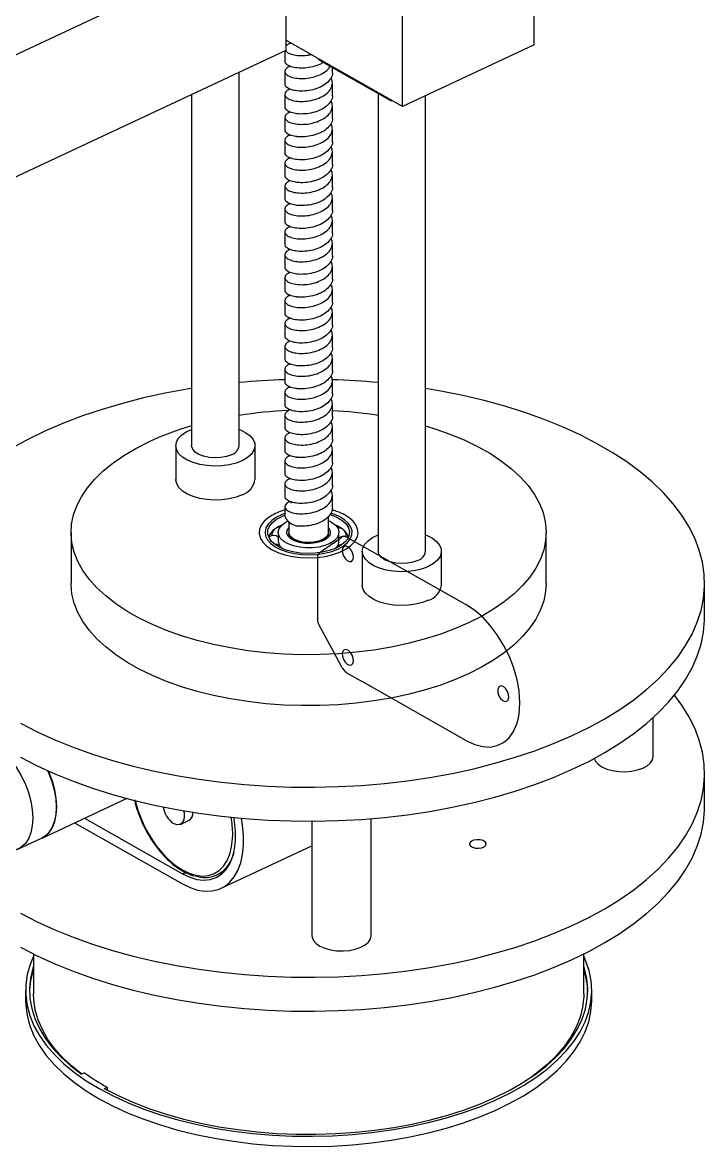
# Model space of a CAD drawing. Header units: millimetres. Extents: x 0 to 420, y 0 to 297.
# Drawn here: x 79.18 to 96.4, y 208.42 to 236.81 of the extents above; entities that cross this region are included whole.
import ezdxf

# ---------------------------------------------------------------- set-up
doc = ezdxf.new("R2010")
doc.units = ezdxf.units.MM

msp = doc.modelspace()

# ---------------------------------------------------------------- linework, layer by layer
at = {"color": 7, "linetype": 'Continuous', "lineweight": 25}
for p, q in [((85.825, 239.193), (74.727, 233.996)), ((85.825, 239.193), (85.825, 236.107)), ((92.104, 236.252), (92.104, 238.824)), ((88.775, 234.693), (88.775, 237.265)), ((88.775, 234.693), (85.825, 236.364)), ((92.104, 236.252), (88.775, 234.693)), ((85.825, 236.107), (74.727, 230.91)), ((85.803, 236.097), (85.803, 235.838)), ((86.659, 235.875), (86.658, 235.892)), ((86.659, 235.875), (86.659, 235.892)), ((86.659, 235.875), (88.489, 234.839)), ((87.003, 235.549), (87.003, 235.68)), ((84.649, 226.125), (84.649, 235.556)), ((85.803, 235.577), (85.803, 235.26)), ((87.003, 234.971), (87.003, 235.288)), ((83.449, 234.994), (83.449, 226.125)), ((85.803, 234.999), (85.803, 234.681)), ((88.158, 235.026), (88.158, 223.458)), ((88.489, 234.855), (88.489, 234.839)), ((88.522, 234.836), (88.489, 234.839)), ((89.358, 223.458), (89.358, 234.966)), ((87.003, 234.392), (87.003, 234.709)), ((85.803, 234.42), (85.803, 234.103)), ((87.003, 233.813), (87.003, 234.131)), ((85.803, 233.841), (85.803, 233.524)), ((87.003, 233.235), (87.003, 233.552)), ((85.803, 233.263), (85.803, 232.945)), ((87.003, 232.656), (87.003, 232.974)), ((85.803, 232.684), (85.803, 232.367)), ((87.003, 232.078), (87.003, 232.395)), ((85.803, 232.106), (85.803, 231.788)), ((87.003, 231.499), (87.003, 231.816)), ((85.803, 231.527), (85.803, 231.21)), ((87.003, 230.92), (87.003, 231.238)), ((85.803, 230.949), (85.803, 230.631)), ((87.003, 230.342), (87.003, 230.659)), ((85.803, 230.37), (85.803, 230.052)), ((87.003, 229.763), (87.003, 230.081)), ((85.803, 229.791), (85.803, 229.474)), ((87.003, 229.185), (87.003, 229.502)), ((85.803, 229.213), (85.803, 228.895)), ((87.003, 228.606), (87.003, 228.923)), ((85.803, 228.634), (85.803, 228.317)), ((87.003, 228.027), (87.003, 228.345)), ((85.803, 228.056), (85.803, 227.738)), ((87.003, 227.449), (87.003, 227.766)), ((85.803, 227.477), (85.803, 227.16)), ((87.003, 226.87), (87.003, 227.188)), ((85.803, 226.898), (85.803, 226.581)), ((87.003, 226.292), (87.003, 226.609)), ((85.803, 226.32), (85.803, 226.002)), ((83.049, 226.125), (83.049, 225.268)), ((85.049, 225.268), (85.049, 226.125)), ((87.003, 225.713), (87.003, 226.031)), ((85.803, 225.741), (85.803, 225.424)), ((87.003, 225.135), (87.003, 225.452)), ((85.803, 225.163), (85.803, 224.845)), ((87.003, 224.556), (87.003, 224.873)), ((85.803, 224.584), (85.803, 224.363)), ((85.949, 224.684), (85.985, 224.702)), ((86.903, 223.934), (86.903, 224.341)), ((85.576, 224.037), (85.551, 224.019)), ((85.677, 224.062), (85.635, 224.058)), ((85.903, 224.192), (85.903, 223.934)), ((87.276, 224.004), (87.252, 224.022)), ((80.403, 223.934), (80.403, 222.649)), ((85.637, 223.934), (85.637, 223.718)), ((86.003, 223.78), (86.003, 223.758)), ((86.803, 223.756), (86.803, 223.78)), ((87.17, 223.718), (87.17, 223.934)), ((92.403, 222.649), (92.403, 223.934)), ((85.676, 223.594), (85.688, 223.576)), ((87.122, 223.581), (87.108, 223.563)), ((87.758, 223.458), (87.758, 222.601)), ((89.758, 222.601), (89.758, 223.458)), ((96.403, 221.792), (96.403, 222.649)), ((95.11, 218.277), (95.11, 219.258)), ((96.403, 216.991), (96.403, 217.849)), ((79.669, 216.216), (81.807, 217.217)), ((80.738, 216.717), (83.215, 215.313)), ((83.163, 216.561), (83.385, 216.665)), ((86.485, 216.641), (86.485, 213.751)), ((87.985, 213.751), (87.985, 216.706)), ((80.489, 216.6), (83.215, 215.056)), ((79.062, 215.932), (79.654, 216.209)), ((84.191, 214.945), (86.485, 216.019)), ((84.088, 215.283), (84.275, 215.37)), ((79.453, 213.288), (79.453, 212.277)), ((93.353, 212.277), (93.353, 213.288)), ((79.253, 212.363), (79.253, 212.106)), ((93.553, 212.106), (93.553, 212.363)), ((80.746, 210.283), (80.669, 210.251)), ((81.238, 209.891), (81.316, 209.924)), ((81.316, 209.924), (81.316, 209.849))]:
    msp.add_line(p, q, dxfattribs=at)
at = {"color": 8, "linetype": 'Continuous', "lineweight": 25}
for p, q in [((85.905, 223.913), (85.903, 223.891)), ((86.903, 223.892), (86.902, 223.913)), ((83.215, 215.313), (83.29, 215.348))]:
    msp.add_line(p, q, dxfattribs=at)
at = {"color": 7, "linetype": 'Continuous'}
for p, q in [((87.029, 223.666), (87.229, 223.807)), ((87.395, 223.801), (87.752, 223.598)), ((87.029, 223.666), (86.668, 223.41)), ((87.752, 223.598), (90.392, 222.103)), ((86.625, 223.301), (86.625, 221.743)), ((86.668, 221.585), (87.029, 220.921)), ((87.029, 220.921), (87.229, 220.553)), ((87.395, 220.372), (87.752, 220.17)), ((90.392, 218.674), (87.752, 220.17))]:
    msp.add_line(p, q, dxfattribs=at)
at = {"color": 7, "linetype": 'Continuous', "lineweight": 25, "flags": 128}
for points in [[(83.449, 227.569), (83.338, 227.551), (82.779, 227.449), (82.233, 227.33), (81.702, 227.194), (81.188, 227.043), (80.691, 226.876), (80.215, 226.695), (79.761, 226.499), (79.329, 226.289), (78.923, 226.067), (78.543, 225.833), (78.191, 225.587), (77.867, 225.332), (77.574, 225.066), (77.311, 224.793), (77.08, 224.512), (77.051, 224.472)], [(79.128, 219.115), (79.548, 218.899), (79.991, 218.697), (80.457, 218.508), (80.944, 218.334), (81.449, 218.175), (81.973, 218.031), (82.512, 217.904), (83.064, 217.794), (83.628, 217.701), (84.203, 217.625), (84.784, 217.566), (85.372, 217.526), (85.963, 217.503), (86.555, 217.499), (87.147, 217.513), (87.737, 217.544), (88.322, 217.594), (88.9, 217.661), (89.469, 217.746), (90.027, 217.848), (90.573, 217.967), (91.104, 218.103), (91.619, 218.254), (92.115, 218.421), (92.591, 218.603), (93.046, 218.799), (93.477, 219.008), (93.883, 219.23), (94.263, 219.465), (94.616, 219.71), (94.939, 219.966), (95.233, 220.231), (95.496, 220.505), (95.726, 220.786), (95.924, 221.074), (96.089, 221.367), (96.219, 221.665), (96.315, 221.966), (96.376, 222.269), (96.402, 222.574), (96.393, 222.88), (96.349, 223.184), (96.27, 223.487), (96.156, 223.786), (96.008, 224.082), (95.827, 224.372), (95.612, 224.657), (95.365, 224.934), (95.086, 225.204), (94.777, 225.464), (94.439, 225.715), (94.072, 225.954), (93.678, 226.183), (93.259, 226.398), (92.816, 226.601), (92.35, 226.79), (91.863, 226.964), (91.357, 227.123), (90.834, 227.266), (90.295, 227.393), (89.742, 227.504), (89.358, 227.569)], [(89.358, 226.624), (89.614, 226.545), (89.993, 226.411), (90.35, 226.262), (90.685, 226.099), (90.994, 225.924), (91.276, 225.737), (91.53, 225.54), (91.753, 225.333), (91.946, 225.118), (92.105, 224.896), (92.232, 224.669), (92.324, 224.437), (92.381, 224.202), (92.403, 223.965), (92.39, 223.729), (92.342, 223.493), (92.259, 223.26), (92.141, 223.032), (91.99, 222.808), (91.807, 222.591), (91.591, 222.382), (91.345, 222.182), (91.07, 221.992), (90.768, 221.814), (90.44, 221.648), (90.088, 221.496), (89.715, 221.358), (89.322, 221.235), (88.912, 221.127), (88.488, 221.037), (88.051, 220.963), (87.604, 220.907), (87.151, 220.868), (86.693, 220.848), (86.233, 220.845), (85.775, 220.861), (85.32, 220.895), (84.871, 220.947), (84.432, 221.016), (84.004, 221.102), (83.59, 221.205), (83.192, 221.324), (82.814, 221.458), (82.456, 221.607), (82.122, 221.769), (81.813, 221.945), (81.53, 222.131), (81.277, 222.329), (81.053, 222.536), (80.861, 222.751), (80.701, 222.973), (80.575, 223.2), (80.483, 223.432), (80.426, 223.667), (80.404, 223.904), (80.417, 224.14), (80.465, 224.376), (80.548, 224.609), (80.665, 224.837), (80.816, 225.061), (81, 225.278), (81.216, 225.487), (81.461, 225.687), (81.736, 225.877), (82.039, 226.055), (82.367, 226.221), (82.367, 226.221)], [(84.721, 225.744), (84.569, 225.686), (84.398, 225.643), (84.215, 225.617), (84.025, 225.61), (83.836, 225.622), (83.655, 225.652), (83.488, 225.699), (83.342, 225.761), (83.221, 225.837), (83.129, 225.923), (83.072, 226.016), (83.049, 226.113), (83.062, 226.211), (83.112, 226.305), (83.195, 226.393), (83.309, 226.472), (83.449, 226.537)], [(84.649, 226.537), (84.685, 226.523), (84.82, 226.453), (84.926, 226.372), (85.001, 226.282), (85.042, 226.187), (85.046, 226.089), (85.015, 225.992), (84.948, 225.9), (84.849, 225.817), (84.721, 225.744)], [(84.452, 225.897), (84.329, 225.852), (84.189, 225.825), (84.039, 225.816), (83.89, 225.827), (83.751, 225.857), (83.631, 225.904), (83.537, 225.964), (83.475, 226.035), (83.449, 226.111), (83.449, 226.125)], [(84.721, 224.887), (84.569, 224.828), (84.398, 224.786), (84.215, 224.76), (84.025, 224.753), (83.836, 224.765), (83.655, 224.795), (83.488, 224.842), (83.342, 224.904), (83.221, 224.979), (83.129, 225.065), (83.072, 225.159), (83.049, 225.256), (83.049, 225.268)], [(85.803, 224.409), (85.739, 224.386), (85.593, 224.318), (85.473, 224.237), (85.383, 224.147), (85.326, 224.05), (85.304, 223.949), (85.316, 223.847), (85.364, 223.749), (85.445, 223.656), (85.557, 223.573), (85.696, 223.501), (85.858, 223.442), (86.037, 223.4), (86.228, 223.375), (86.425, 223.368), (86.621, 223.379), (86.81, 223.408), (86.986, 223.454), (87.143, 223.515), (87.143, 223.515)], [(86.753, 223.434), (86.568, 223.409), (86.378, 223.402), (86.188, 223.414), (86.006, 223.443), (85.838, 223.489), (85.688, 223.55), (85.563, 223.624), (85.467, 223.709), (85.403, 223.802), (85.372, 223.899), (85.377, 223.997), (85.417, 224.093), (85.49, 224.183), (85.594, 224.266), (85.726, 224.337), (85.803, 224.368)], [(85.803, 224.363), (85.804, 224.344), (85.832, 224.269), (85.893, 224.2), (85.985, 224.141), (86.103, 224.096)], [(86.944, 224.388), (86.969, 224.38), (87.118, 224.319), (87.243, 224.245), (87.339, 224.16), (87.404, 224.067), (87.434, 223.97), (87.43, 223.872), (87.39, 223.776), (87.317, 223.686), (87.212, 223.603), (87.08, 223.532), (86.925, 223.475), (86.753, 223.434)], [(87.143, 223.515), (87.277, 223.59), (87.382, 223.676), (87.456, 223.77), (87.496, 223.87), (87.501, 223.971), (87.471, 224.071), (87.406, 224.167), (87.309, 224.256), (87.183, 224.334), (87.032, 224.399), (86.969, 224.42)], [(86.662, 223.563), (86.501, 223.543), (86.336, 223.541), (86.173, 223.558), (86.021, 223.592), (85.887, 223.642), (85.777, 223.706), (85.697, 223.781), (85.649, 223.863), (85.637, 223.948), (85.661, 224.033), (85.719, 224.112), (85.809, 224.184), (85.872, 224.219)], [(86.903, 224.234), (86.978, 224.196), (87.073, 224.126), (87.138, 224.048), (87.168, 223.964), (87.162, 223.878), (87.121, 223.796), (87.046, 223.719), (86.941, 223.653), (86.811, 223.6), (86.662, 223.563)], [(86.903, 223.934), (86.89, 223.875), (86.841, 223.81), (86.759, 223.754), (86.651, 223.711), (86.525, 223.685), (86.39, 223.677), (86.255, 223.689), (86.132, 223.718), (86.029, 223.764), (85.953, 223.822), (85.911, 223.889), (85.903, 223.934)], [(89.431, 223.077), (89.278, 223.018), (89.107, 222.975), (88.924, 222.95), (88.734, 222.943), (88.545, 222.955), (88.364, 222.984), (88.197, 223.031), (88.051, 223.094), (87.93, 223.169), (87.839, 223.255), (87.781, 223.348), (87.758, 223.446), (87.772, 223.543), (87.821, 223.638), (87.904, 223.726), (88.018, 223.804), (88.158, 223.87)], [(89.358, 223.87), (89.394, 223.855), (89.529, 223.786), (89.635, 223.705), (89.71, 223.615), (89.751, 223.519), (89.755, 223.421), (89.724, 223.325), (89.657, 223.233), (89.558, 223.149), (89.431, 223.077)], [(85.274, 223.659), (85.342, 223.594), (85.469, 223.507), (85.623, 223.431), (85.799, 223.371), (85.993, 223.326), (86.198, 223.299), (86.41, 223.291), (86.621, 223.301), (86.826, 223.329)], [(87.108, 223.563), (87.091, 223.543), (87.079, 223.532)], [(89.162, 223.229), (89.038, 223.185), (88.898, 223.157), (88.748, 223.149), (88.599, 223.16), (88.46, 223.19), (88.34, 223.236), (88.246, 223.297), (88.184, 223.367), (88.159, 223.443), (88.158, 223.458)], [(92.403, 222.649), (92.39, 222.443), (92.342, 222.207), (92.259, 221.975), (92.141, 221.746), (91.99, 221.522), (91.807, 221.305), (91.591, 221.096), (91.345, 220.896), (91.07, 220.706), (90.768, 220.528), (90.44, 220.362), (90.088, 220.21), (89.715, 220.072), (89.322, 219.949), (88.912, 219.842), (88.488, 219.751), (88.051, 219.677), (87.604, 219.621), (87.151, 219.583), (86.693, 219.562), (86.233, 219.56), (85.775, 219.575), (85.32, 219.609), (84.871, 219.661), (84.432, 219.73), (84.004, 219.816), (83.59, 219.919), (83.192, 220.038), (82.814, 220.173), (82.456, 220.321), (82.122, 220.484), (81.813, 220.659), (81.53, 220.846), (81.277, 221.043), (81.053, 221.25), (80.861, 221.465), (80.701, 221.687), (80.575, 221.915), (80.483, 222.147), (80.426, 222.381), (80.404, 222.618), (80.403, 222.649)], [(89.431, 222.22), (89.278, 222.161), (89.107, 222.118), (88.924, 222.093), (88.734, 222.086), (88.545, 222.097), (88.364, 222.127), (88.197, 222.174), (88.051, 222.237), (87.93, 222.312), (87.839, 222.398), (87.781, 222.491), (87.758, 222.588), (87.758, 222.601)], [(79.128, 218.258), (79.548, 218.042), (79.991, 217.839), (80.457, 217.651), (80.944, 217.477), (81.449, 217.318), (81.973, 217.174), (82.512, 217.047), (83.064, 216.937), (83.628, 216.843), (84.203, 216.767), (84.784, 216.709), (85.372, 216.669), (85.963, 216.646), (86.555, 216.642), (87.147, 216.655), (87.737, 216.687), (88.322, 216.737), (88.9, 216.804), (89.469, 216.889), (90.027, 216.991), (90.573, 217.11), (91.104, 217.246), (91.619, 217.397), (92.115, 217.564), (92.591, 217.746), (93.046, 217.942), (93.477, 218.151), (93.883, 218.373), (94.263, 218.608), (94.616, 218.853), (94.939, 219.109), (95.233, 219.374), (95.496, 219.648), (95.726, 219.929), (95.924, 220.216), (96.089, 220.51), (96.219, 220.807), (96.315, 221.109), (96.376, 221.412), (96.402, 221.717), (96.403, 221.792)], [(79.128, 214.315), (79.548, 214.099), (79.991, 213.896), (80.457, 213.708), (80.944, 213.534), (81.449, 213.375), (81.973, 213.231), (82.512, 213.104), (83.064, 212.994), (83.628, 212.9), (84.203, 212.824), (84.784, 212.766), (85.372, 212.726), (85.963, 212.703), (86.555, 212.699), (87.147, 212.712), (87.737, 212.744), (88.322, 212.794), (88.9, 212.861), (89.469, 212.946), (90.027, 213.048), (90.573, 213.167), (91.104, 213.303), (91.619, 213.454), (92.115, 213.621), (92.591, 213.803), (93.046, 213.999), (93.477, 214.208), (93.883, 214.43), (94.263, 214.665), (94.616, 214.91), (94.939, 215.166), (95.233, 215.431), (95.496, 215.705), (95.726, 215.986), (95.924, 216.273), (96.089, 216.567), (96.219, 216.864), (96.315, 217.166), (96.376, 217.469), (96.402, 217.774), (96.393, 218.079), (96.349, 218.384), (96.27, 218.686), (96.156, 218.986), (96.008, 219.282), (95.827, 219.572), (95.642, 219.82)], [(78.104, 218.691), (78.258, 218.653), (78.417, 218.581), (78.576, 218.477), (78.731, 218.344), (78.878, 218.184), (79.015, 218.001), (79.136, 217.801), (79.24, 217.589), (79.324, 217.369), (79.385, 217.147), (79.423, 216.928), (79.435, 216.719), (79.423, 216.524), (79.385, 216.348), (79.324, 216.195), (79.24, 216.07), (79.136, 215.975), (79.015, 215.913), (78.878, 215.885), (78.826, 215.883)], [(93.617, 218.225), (93.648, 218.155), (93.716, 218.079), (93.813, 218.012), (93.936, 217.958), (94.079, 217.919), (94.235, 217.896), (94.397, 217.891), (94.558, 217.904), (94.708, 217.935), (94.843, 217.981), (94.955, 218.042), (95.039, 218.113), (95.092, 218.192), (95.11, 218.275), (95.11, 218.277)], [(79.808, 217.92), (79.832, 217.866), (79.916, 217.646), (79.977, 217.424), (80.014, 217.206), (80.027, 216.996), (80.014, 216.801), (79.977, 216.625), (79.916, 216.472), (79.832, 216.347), (79.728, 216.252), (79.654, 216.209)], [(79.669, 216.216), (79.743, 216.259), (79.847, 216.354), (79.931, 216.479), (79.992, 216.632), (80.029, 216.808), (80.042, 217.003), (80.029, 217.212), (79.992, 217.431), (79.931, 217.653), (79.847, 217.873), (79.83, 217.91)], [(79.128, 213.458), (79.548, 213.242), (79.991, 213.039), (80.457, 212.851), (80.944, 212.676), (81.449, 212.517), (81.973, 212.374), (82.512, 212.247), (83.064, 212.137), (83.628, 212.043), (84.203, 211.967), (84.784, 211.909), (85.372, 211.869), (85.963, 211.846), (86.555, 211.842), (87.147, 211.855), (87.737, 211.887), (88.322, 211.937), (88.9, 212.004), (89.469, 212.089), (90.027, 212.191), (90.573, 212.31), (91.104, 212.446), (91.619, 212.597), (92.115, 212.764), (92.591, 212.946), (93.046, 213.142), (93.477, 213.351), (93.883, 213.573), (94.263, 213.807), (94.616, 214.053), (94.939, 214.309), (95.233, 214.574), (95.496, 214.847), (95.726, 215.129), (95.924, 215.416), (96.089, 215.71), (96.219, 216.007), (96.315, 216.309), (96.376, 216.612), (96.402, 216.917), (96.403, 216.991)], [(83.245, 216.905), (83.256, 216.851), (83.262, 216.746), (83.244, 216.656), (83.204, 216.591), (83.145, 216.554), (83.073, 216.551), (82.993, 216.581)], [(83.215, 215.313), (83.399, 215.225), (83.578, 215.171), (83.751, 215.151), (83.915, 215.167), (84.065, 215.217), (84.199, 215.3), (84.315, 215.416), (84.41, 215.562), (84.483, 215.735), (84.533, 215.932), (84.558, 216.15), (84.558, 216.384), (84.533, 216.63), (84.515, 216.734)], [(83.215, 215.056), (83.409, 214.962), (83.6, 214.9), (83.785, 214.872), (83.961, 214.878), (84.125, 214.917), (84.275, 214.99), (84.408, 215.095), (84.522, 215.231), (84.615, 215.395), (84.687, 215.585), (84.735, 215.797), (84.76, 216.029), (84.76, 216.276), (84.735, 216.536), (84.705, 216.716)], [(90.467, 216.053), (90.491, 216.013), (90.543, 215.981), (90.616, 215.961), (90.697, 215.957), (90.776, 215.97), (90.839, 215.996), (90.877, 216.034), (90.884, 216.076), (90.86, 216.116), (90.808, 216.149), (90.735, 216.168), (90.654, 216.172), (90.575, 216.16), (90.512, 216.133), (90.474, 216.095), (90.467, 216.053)], [(86.485, 213.751), (86.489, 213.71), (86.523, 213.629), (86.59, 213.553), (86.688, 213.486), (86.811, 213.432), (86.954, 213.392), (87.11, 213.37), (87.272, 213.365), (87.432, 213.378), (87.583, 213.409), (87.718, 213.455), (87.83, 213.516), (87.914, 213.587), (87.967, 213.666), (87.985, 213.749), (87.985, 213.751)], [(79.453, 213.228), (79.369, 213.022), (79.296, 212.765), (79.259, 212.506), (79.257, 212.246), (79.291, 211.987), (79.36, 211.729), (79.464, 211.475), (79.603, 211.225), (79.776, 210.981), (79.981, 210.744), (80.219, 210.514), (80.488, 210.294), (80.786, 210.084), (81.112, 209.886), (81.464, 209.7), (81.841, 209.527), (82.241, 209.369), (82.661, 209.225), (83.1, 209.097), (83.556, 208.985), (84.026, 208.89), (84.507, 208.812), (84.998, 208.752), (85.496, 208.71), (85.999, 208.686), (86.503, 208.681), (87.007, 208.693), (87.509, 208.724), (88.004, 208.774), (88.492, 208.841), (88.969, 208.925), (89.433, 209.027), (89.882, 209.146), (90.314, 209.28), (90.727, 209.43), (91.118, 209.594), (91.485, 209.772), (91.827, 209.963), (92.142, 210.166), (92.429, 210.38), (92.685, 210.604), (92.911, 210.837), (93.103, 211.077), (93.263, 211.324), (93.388, 211.575), (93.478, 211.831), (93.534, 212.09), (93.553, 212.349), (93.537, 212.609), (93.486, 212.868), (93.399, 213.124), (93.353, 213.228)], [(79.453, 212.972), (79.44, 212.932), (79.38, 212.677), (79.354, 212.421), (79.364, 212.164), (79.409, 211.908), (79.489, 211.655), (79.603, 211.405), (79.752, 211.159), (79.934, 210.92), (80.148, 210.688), (80.393, 210.465), (80.669, 210.251)], [(81.238, 209.891), (81.59, 209.71), (81.966, 209.541), (82.365, 209.387), (82.783, 209.247), (83.22, 209.123), (83.673, 209.015), (84.139, 208.924), (84.617, 208.85), (85.103, 208.794), (85.596, 208.756), (86.093, 208.735), (86.592, 208.733), (87.09, 208.749), (87.584, 208.783), (88.073, 208.835), (88.553, 208.905), (89.022, 208.991), (89.478, 209.095), (89.919, 209.215), (90.342, 209.351), (90.746, 209.502), (91.127, 209.667), (91.485, 209.846), (91.818, 210.038), (92.124, 210.24), (92.401, 210.454), (92.648, 210.677), (92.863, 210.909), (93.047, 211.148), (93.197, 211.393), (93.313, 211.642), (93.395, 211.896), (93.441, 212.151), (93.453, 212.408), (93.429, 212.665), (93.37, 212.92), (93.353, 212.972)], [(79.253, 212.106), (79.257, 211.989), (79.291, 211.73), (79.36, 211.472), (79.464, 211.218), (79.603, 210.968), (79.776, 210.724), (79.981, 210.486), (80.219, 210.257), (80.488, 210.037), (80.786, 209.827), (81.112, 209.629), (81.464, 209.443), (81.841, 209.27), (82.241, 209.111), (82.661, 208.968), (83.1, 208.839), (83.556, 208.728), (84.026, 208.633), (84.507, 208.555), (84.998, 208.495), (85.496, 208.453), (85.999, 208.429), (86.503, 208.423), (87.007, 208.436), (87.509, 208.467), (88.004, 208.517), (88.492, 208.584), (88.969, 208.668), (89.433, 208.77), (89.882, 208.888), (90.314, 209.023), (90.727, 209.173), (91.118, 209.337), (91.485, 209.515), (91.827, 209.706), (92.142, 209.909), (92.429, 210.123), (92.685, 210.347), (92.911, 210.58), (93.103, 210.82), (93.263, 211.067), (93.388, 211.318), (93.478, 211.574), (93.534, 211.832), (93.553, 212.092), (93.553, 212.106)], [(80.672, 210.252), (80.447, 210.432), (80.206, 210.657), (79.997, 210.889), (79.82, 211.129), (79.678, 211.375), (79.569, 211.625), (79.496, 211.879), (79.459, 212.135), (79.453, 212.277)], [(93.353, 212.277), (93.352, 212.203), (93.324, 211.947), (93.26, 211.693), (93.161, 211.441), (93.028, 211.194), (92.86, 210.953), (92.66, 210.718), (92.427, 210.491), (92.163, 210.274), (91.998, 210.154)]]:
    msp.add_lwpolyline(points, dxfattribs=at)
at = {"color": 8, "linetype": 'Continuous', "lineweight": 25, "flags": 128}
for points in [[(85.433, 224.34), (85.394, 224.315), (85.284, 224.221), (85.206, 224.12), (85.163, 224.013), (85.155, 223.904), (85.183, 223.796), (85.246, 223.691), (85.274, 223.659)], [(86.826, 223.329), (87.019, 223.374), (87.194, 223.436), (87.346, 223.512), (87.471, 223.6), (87.566, 223.698), (87.627, 223.802), (87.652, 223.91), (87.642, 224.02), (87.597, 224.126), (87.516, 224.227), (87.404, 224.32), (87.301, 224.383)], [(86.589, 223.668), (86.449, 223.652), (86.305, 223.656), (86.169, 223.678), (86.048, 223.718), (85.951, 223.773), (85.886, 223.839), (85.855, 223.911), (85.862, 223.985), (85.903, 224.052)], [(86.903, 224.052), (86.921, 224.03), (86.951, 223.958), (86.945, 223.884), (86.901, 223.814), (86.823, 223.751), (86.717, 223.702), (86.589, 223.668)], [(82.019, 217.163), (82.088, 216.922), (82.178, 216.682), (82.287, 216.449), (82.414, 216.226), (82.555, 216.018), (82.709, 215.83), (82.873, 215.663), (83.042, 215.522), (83.215, 215.409), (83.388, 215.326), (83.558, 215.275), (83.722, 215.256), (83.875, 215.271), (84.017, 215.318), (84.144, 215.397), (84.253, 215.506), (84.343, 215.644), (84.412, 215.807), (84.459, 215.994), (84.483, 216.199), (84.486, 216.308)], [(84.515, 215.846), (84.497, 215.789), (84.48, 215.74)]]:
    msp.add_lwpolyline(points, dxfattribs=at)
at = {"color": 7, "linetype": 'Continuous', "flags": 128}
for points in [[(87.395, 223.801), (87.372, 223.812), (87.349, 223.821), (87.327, 223.826), (87.305, 223.829), (87.284, 223.828), (87.264, 223.824), (87.246, 223.817), (87.229, 223.807)], [(87.258, 223.417), (87.284, 223.341), (87.327, 223.272), (87.38, 223.222), (87.434, 223.198), (87.483, 223.204), (87.518, 223.238), (87.534, 223.297), (87.528, 223.37), (87.502, 223.446), (87.459, 223.515), (87.407, 223.565), (87.352, 223.589), (87.303, 223.583), (87.268, 223.549), (87.253, 223.49), (87.258, 223.417)], [(86.668, 223.41), (86.659, 223.402), (86.65, 223.392), (86.642, 223.38), (86.636, 223.367), (86.631, 223.352), (86.628, 223.336), (86.626, 223.319), (86.625, 223.301)], [(91.661, 220.241), (91.577, 220.53), (91.465, 220.815), (91.328, 221.09), (91.169, 221.348), (90.992, 221.584), (90.8, 221.791), (90.598, 221.966), (90.392, 222.103)], [(86.625, 221.743), (86.626, 221.724), (86.628, 221.705), (86.631, 221.685), (86.636, 221.665), (86.642, 221.644), (86.65, 221.624), (86.659, 221.605), (86.668, 221.585)], [(87.258, 220.805), (87.284, 220.728), (87.327, 220.659), (87.38, 220.609), (87.434, 220.585), (87.483, 220.591), (87.518, 220.626), (87.534, 220.684), (87.528, 220.757), (87.502, 220.834), (87.459, 220.902), (87.407, 220.952), (87.352, 220.976), (87.303, 220.971), (87.268, 220.936), (87.253, 220.878), (87.258, 220.805)], [(87.229, 220.553), (87.246, 220.524), (87.264, 220.496), (87.284, 220.47), (87.305, 220.445), (87.327, 220.423), (87.349, 220.404), (87.372, 220.386), (87.395, 220.372)], [(91.186, 219.886), (91.212, 219.81), (91.254, 219.741), (91.307, 219.691), (91.362, 219.667), (91.41, 219.673), (91.445, 219.707), (91.461, 219.766), (91.456, 219.839), (91.43, 219.915), (91.387, 219.984), (91.334, 220.034), (91.279, 220.058), (91.231, 220.052), (91.196, 220.018), (91.18, 219.959), (91.186, 219.886)], [(91.661, 219.098), (91.694, 219.219), (91.718, 219.347), (91.733, 219.484), (91.738, 219.626), (91.733, 219.774), (91.718, 219.927), (91.694, 220.083), (91.661, 220.241)], [(90.392, 218.674), (90.598, 218.577), (90.8, 218.524), (90.992, 218.514), (91.169, 218.549), (91.328, 218.627), (91.465, 218.746), (91.577, 218.905), (91.661, 219.098)]]:
    msp.add_lwpolyline(points, dxfattribs=at)
at = {"color": 7, "linetype": 'Continuous', "lineweight": 25}
for centre, radius, start, end in [((86.393, 208.672), 19.127, 91.7673, 95.233), ((86.416, 208.72), 19.079, 84.7627, 88.2435), ((86.373, 215.883), 11.141, 92.5056, 98.9028), ((86.433, 215.87), 11.153, 81.1034, 87.0691), ((85.527, 219.394), 7.523, 106.0386, 114.8409), ((84.378, 226.159), 0.273, 285.8287, 352.8596), ((84.582, 225.338), 0.472, 287.1808, 351.5074), ((86.171, 223.132), 1.415, 105.0422, 121.4163), ((86.608, 223.055), 1.497, 62.448, 75.0897), ((85.814, 223.639), 0.463, 124.6948, 156.0951), ((85.672, 223.862), 0.2, 100.4803, 120.2471), ((86.108, 223.253), 0.948, 113.7002, 124.1602), ((86.712, 223.279), 0.918, 53.9795, 66.4221), ((87.153, 223.848), 0.2, 60.5734, 94.3188), ((85.512, 223.656), 0.2, 51.4226, 125.7547), ((85.672, 223.862), 0.2, 134.4929, 182.878), ((87.298, 223.639), 0.2, 57.2228, 129.9969), ((87.01, 223.651), 0.441, 23.3914, 53.0259), ((87.153, 223.848), 0.2, 355.3663, 40.7694), ((85.556, 223.435), 0.2, 53.9986, 91.9852), ((85.866, 223.722), 0.229, 180.8959, 213.9791), ((85.985, 223.801), 0.372, 217.1589, 226.222), ((86.933, 223.724), 0.237, 322.7899, 358.689), ((87.239, 223.42), 0.2, 91.1753, 125.2934), ((89.087, 223.492), 0.273, 285.8287, 352.8596), ((89.291, 222.67), 0.472, 287.1808, 351.5074), ((83.334, 217.087), 0.61, 188.0491, 236.0306), ((83.262, 216.851), 0.223, 303.5648, 3.6649), ((82.076, 216.296), 2.41, 0.2676, 10.6331), ((83.775, 215.956), 0.737, 250.5807, 343.0063), ((81.297, 212.271), 1.944, 161.529, 178.5471), ((91.511, 212.271), 1.942, 1.4461, 18.4778), ((84.034, 214.864), 5.639, 234.3338, 241.1761)]:
    msp.add_arc(centre, radius, start, end, dxfattribs=at)
for points, knots in [([(85.948, 236.286), (85.926, 236.279), (85.863, 236.259), (85.84, 236.228), (85.825, 236.207)], [0, 0, 0, 0, 0.349998, 1, 1, 1, 1]), ([(85.825, 236.108), (85.838, 236.09), (85.868, 236.048), (85.99, 236), (86.162, 235.975), (86.329, 235.975), (86.427, 235.998), (86.458, 236.006)], [0, 0, 0, 0, 0.179286, 0.4161196, 0.6534416, 0.8908099, 1, 1, 1, 1]), ([(85.948, 235.708), (85.926, 235.701), (85.858, 235.678), (85.805, 235.619), (85.798, 235.545), (85.863, 235.475), (85.989, 235.422), (86.163, 235.395), (86.364, 235.402), (86.57, 235.444), (86.755, 235.522), (86.89, 235.614), (86.932, 235.684), (86.949, 235.711)], [0, 0, 0, 0, 0.045661, 0.144868, 0.244019, 0.342979, 0.441945, 0.541116, 0.640305, 0.739279, 0.838233, 0.937366, 1, 1, 1, 1]), ([(86.776, 235.809), (86.752, 235.793), (86.678, 235.743), (86.512, 235.691), (86.307, 235.657), (86.171, 235.659), (86.083, 235.67), (86, 235.683), (85.89, 235.721), (85.811, 235.78), (85.811, 235.822), (85.811, 235.839)], [0, 0, 0, 0, 0.071322, 0.222121, 0.372929, 0.524049, 0.535154, 0.595834, 0.746766, 0.898017, 1, 1, 1, 1]), ([(85.948, 235.129), (85.926, 235.122), (85.858, 235.1), (85.805, 235.041), (85.798, 234.966), (85.863, 234.896), (85.989, 234.843), (86.163, 234.816), (86.364, 234.823), (86.57, 234.866), (86.757, 234.943), (86.903, 235.05), (86.991, 235.177), (87.016, 235.304), (86.981, 235.382), (86.966, 235.415)], [0, 0, 0, 0, 0.037717, 0.119664, 0.201565, 0.283309, 0.365057, 0.446974, 0.528907, 0.610662, 0.6924, 0.774286, 0.856246, 0.938014, 1, 1, 1, 1]), ([(87.001, 235.549), (87.001, 235.545), (87.013, 235.496), (86.969, 235.401), (86.868, 235.278), (86.707, 235.179), (86.513, 235.111), (86.306, 235.079), (86.171, 235.081), (86.083, 235.091), (86, 235.104), (85.89, 235.142), (85.811, 235.202), (85.811, 235.243), (85.811, 235.26)], [0, 0, 0, 0, 0.009347, 0.117485, 0.225869, 0.334192, 0.442306, 0.550427, 0.658771, 0.666733, 0.710237, 0.818446, 0.926884, 1, 1, 1, 1]), ([(85.948, 234.55), (85.926, 234.543), (85.858, 234.521), (85.805, 234.462), (85.798, 234.388), (85.863, 234.318), (85.989, 234.264), (86.163, 234.238), (86.364, 234.244), (86.57, 234.287), (86.757, 234.364), (86.903, 234.471), (86.991, 234.599), (87.016, 234.726), (86.981, 234.803), (86.966, 234.836)], [0, 0, 0, 0, 0.0377169, 0.1196642, 0.2015655, 0.2833086, 0.3650571, 0.4469741, 0.5289071, 0.6106616, 0.6924001, 0.7742863, 0.8562458, 0.9380142, 1, 1, 1, 1]), ([(87.001, 234.97), (87.001, 234.966), (87.013, 234.918), (86.969, 234.823), (86.868, 234.7), (86.707, 234.6), (86.513, 234.533), (86.306, 234.5), (86.171, 234.502), (86.083, 234.512), (86, 234.526), (85.89, 234.564), (85.811, 234.623), (85.811, 234.665), (85.811, 234.681)], [0, 0, 0, 0, 0.0093474, 0.117485, 0.2258689, 0.334192, 0.4423059, 0.5504268, 0.6587706, 0.6667326, 0.7102365, 0.8184459, 0.9268843, 1, 1, 1, 1]), ([(85.948, 233.972), (85.926, 233.965), (85.858, 233.943), (85.805, 233.884), (85.798, 233.809), (85.863, 233.739), (85.989, 233.686), (86.163, 233.659), (86.364, 233.666), (86.57, 233.708), (86.757, 233.786), (86.903, 233.892), (86.991, 234.02), (87.016, 234.147), (86.981, 234.224), (86.966, 234.258)], [0, 0, 0, 0, 0.037717, 0.119664, 0.201565, 0.283309, 0.365057, 0.446974, 0.528907, 0.610662, 0.6924, 0.774286, 0.856246, 0.938014, 1, 1, 1, 1]), ([(87.001, 234.392), (87.001, 234.388), (87.013, 234.339), (86.969, 234.244), (86.868, 234.121), (86.707, 234.022), (86.513, 233.954), (86.306, 233.922), (86.171, 233.924), (86.083, 233.934), (86, 233.947), (85.89, 233.985), (85.811, 234.045), (85.811, 234.086), (85.811, 234.103)], [0, 0, 0, 0, 0.0093474, 0.117485, 0.2258689, 0.334192, 0.4423059, 0.5504268, 0.6587706, 0.6667326, 0.7102365, 0.8184459, 0.9268843, 1, 1, 1, 1]), ([(85.948, 233.393), (85.926, 233.386), (85.858, 233.364), (85.805, 233.305), (85.798, 233.231), (85.863, 233.16), (85.989, 233.107), (86.163, 233.081), (86.364, 233.087), (86.57, 233.13), (86.757, 233.207), (86.903, 233.314), (86.991, 233.441), (87.016, 233.568), (86.981, 233.646), (86.966, 233.679)], [0, 0, 0, 0, 0.0377169, 0.1196642, 0.2015655, 0.2833086, 0.3650571, 0.4469741, 0.5289071, 0.6106616, 0.6924001, 0.7742863, 0.8562458, 0.9380142, 1, 1, 1, 1]), ([(87.001, 233.813), (87.001, 233.809), (87.013, 233.761), (86.969, 233.665), (86.868, 233.543), (86.707, 233.443), (86.513, 233.375), (86.306, 233.343), (86.171, 233.345), (86.083, 233.355), (86, 233.369), (85.89, 233.407), (85.811, 233.466), (85.811, 233.508), (85.811, 233.524)], [0, 0, 0, 0, 0.009347, 0.117485, 0.225869, 0.334192, 0.442306, 0.550427, 0.658771, 0.666733, 0.710237, 0.818446, 0.926884, 1, 1, 1, 1]), ([(85.948, 232.815), (85.926, 232.808), (85.858, 232.785), (85.805, 232.726), (85.798, 232.652), (85.863, 232.582), (85.989, 232.529), (86.163, 232.502), (86.364, 232.509), (86.57, 232.551), (86.757, 232.628), (86.903, 232.735), (86.991, 232.863), (87.016, 232.99), (86.981, 233.067), (86.966, 233.101)], [0, 0, 0, 0, 0.037717, 0.119664, 0.201565, 0.283309, 0.365057, 0.446974, 0.528907, 0.610662, 0.6924, 0.774286, 0.856246, 0.938014, 1, 1, 1, 1]), ([(87.001, 233.235), (87.001, 233.231), (87.013, 233.182), (86.969, 233.087), (86.868, 232.964), (86.707, 232.865), (86.513, 232.797), (86.306, 232.765), (86.171, 232.766), (86.083, 232.777), (86, 232.79), (85.89, 232.828), (85.811, 232.888), (85.811, 232.929), (85.811, 232.946)], [0, 0, 0, 0, 0.009347, 0.117485, 0.225869, 0.334192, 0.442306, 0.550427, 0.658771, 0.666733, 0.710237, 0.818446, 0.926884, 1, 1, 1, 1]), ([(87.001, 232.656), (87.001, 232.652), (87.013, 232.603), (86.969, 232.508), (86.868, 232.386), (86.707, 232.286), (86.513, 232.218), (86.306, 232.186), (86.171, 232.188), (86.083, 232.198), (86, 232.211), (85.89, 232.25), (85.811, 232.309), (85.811, 232.35), (85.811, 232.367)], [0, 0, 0, 0, 0.009347, 0.117485, 0.225869, 0.334192, 0.442306, 0.550427, 0.658771, 0.666733, 0.710237, 0.818446, 0.926884, 1, 1, 1, 1]), ([(85.948, 232.236), (85.926, 232.229), (85.858, 232.207), (85.805, 232.148), (85.798, 232.074), (85.863, 232.003), (85.989, 231.95), (86.163, 231.923), (86.364, 231.93), (86.57, 231.973), (86.757, 232.05), (86.903, 232.157), (86.991, 232.284), (87.016, 232.411), (86.981, 232.489), (86.966, 232.522)], [0, 0, 0, 0, 0.037717, 0.119664, 0.201565, 0.283309, 0.365057, 0.446974, 0.528907, 0.610662, 0.6924, 0.774286, 0.856246, 0.938014, 1, 1, 1, 1]), ([(87.001, 232.077), (87.001, 232.074), (87.013, 232.025), (86.969, 231.93), (86.868, 231.807), (86.707, 231.708), (86.513, 231.64), (86.306, 231.607), (86.171, 231.609), (86.083, 231.619), (86, 231.633), (85.89, 231.671), (85.811, 231.73), (85.811, 231.772), (85.811, 231.788)], [0, 0, 0, 0, 0.009347, 0.117485, 0.225869, 0.334192, 0.442306, 0.550427, 0.658771, 0.666733, 0.710237, 0.818446, 0.926884, 1, 1, 1, 1]), ([(85.948, 231.658), (85.926, 231.65), (85.858, 231.628), (85.805, 231.569), (85.798, 231.495), (85.863, 231.425), (85.989, 231.371), (86.163, 231.345), (86.364, 231.352), (86.57, 231.394), (86.757, 231.471), (86.903, 231.578), (86.991, 231.706), (87.016, 231.833), (86.981, 231.91), (86.966, 231.943)], [0, 0, 0, 0, 0.0377169, 0.1196642, 0.2015655, 0.2833086, 0.3650571, 0.4469741, 0.5289071, 0.6106616, 0.6924001, 0.7742863, 0.8562458, 0.9380142, 1, 1, 1, 1]), ([(87.001, 231.499), (87.001, 231.495), (87.013, 231.446), (86.969, 231.351), (86.868, 231.228), (86.707, 231.129), (86.513, 231.061), (86.306, 231.029), (86.171, 231.031), (86.083, 231.041), (86, 231.054), (85.89, 231.092), (85.811, 231.152), (85.811, 231.193), (85.811, 231.21)], [0, 0, 0, 0, 0.009347, 0.117485, 0.225869, 0.334192, 0.442306, 0.550427, 0.658771, 0.666733, 0.710237, 0.818446, 0.926884, 1, 1, 1, 1]), ([(85.948, 231.079), (85.926, 231.072), (85.858, 231.05), (85.805, 230.991), (85.798, 230.916), (85.863, 230.846), (85.989, 230.793), (86.163, 230.766), (86.364, 230.773), (86.57, 230.815), (86.757, 230.893), (86.903, 230.999), (86.991, 231.127), (87.016, 231.254), (86.981, 231.331), (86.966, 231.365)], [0, 0, 0, 0, 0.037717, 0.119664, 0.201565, 0.283309, 0.365057, 0.446974, 0.528907, 0.610662, 0.6924, 0.774286, 0.856246, 0.938014, 1, 1, 1, 1]), ([(87.001, 230.92), (87.001, 230.916), (87.013, 230.868), (86.969, 230.772), (86.868, 230.65), (86.707, 230.55), (86.513, 230.483), (86.306, 230.45), (86.171, 230.452), (86.083, 230.462), (86, 230.476), (85.89, 230.514), (85.811, 230.573), (85.811, 230.615), (85.811, 230.631)], [0, 0, 0, 0, 0.009347, 0.117485, 0.225869, 0.334192, 0.442306, 0.550427, 0.658771, 0.666733, 0.710237, 0.818446, 0.926884, 1, 1, 1, 1]), ([(85.948, 230.5), (85.926, 230.493), (85.858, 230.471), (85.805, 230.412), (85.798, 230.338), (85.863, 230.267), (85.989, 230.214), (86.163, 230.188), (86.364, 230.194), (86.57, 230.237), (86.757, 230.314), (86.903, 230.421), (86.991, 230.548), (87.016, 230.676), (86.981, 230.753), (86.966, 230.786)], [0, 0, 0, 0, 0.0377169, 0.1196642, 0.2015655, 0.2833086, 0.3650571, 0.4469741, 0.5289071, 0.6106616, 0.6924001, 0.7742863, 0.8562458, 0.9380142, 1, 1, 1, 1]), ([(87.001, 230.342), (87.001, 230.338), (87.013, 230.289), (86.969, 230.194), (86.868, 230.071), (86.707, 229.972), (86.513, 229.904), (86.306, 229.872), (86.171, 229.874), (86.083, 229.884), (86, 229.897), (85.89, 229.935), (85.811, 229.995), (85.811, 230.036), (85.811, 230.053)], [0, 0, 0, 0, 0.0093474, 0.117485, 0.2258689, 0.334192, 0.4423059, 0.5504268, 0.6587706, 0.6667326, 0.7102365, 0.8184459, 0.9268843, 1, 1, 1, 1]), ([(85.948, 229.922), (85.926, 229.915), (85.858, 229.892), (85.805, 229.833), (85.798, 229.759), (85.863, 229.689), (85.989, 229.636), (86.163, 229.609), (86.364, 229.616), (86.57, 229.658), (86.757, 229.735), (86.903, 229.842), (86.991, 229.97), (87.016, 230.097), (86.981, 230.174), (86.966, 230.208)], [0, 0, 0, 0, 0.037717, 0.119664, 0.201565, 0.283309, 0.365057, 0.446974, 0.528907, 0.610662, 0.6924, 0.774286, 0.856246, 0.938014, 1, 1, 1, 1]), ([(87.001, 229.763), (87.001, 229.759), (87.013, 229.71), (86.969, 229.615), (86.868, 229.493), (86.707, 229.393), (86.513, 229.325), (86.306, 229.293), (86.171, 229.295), (86.083, 229.305), (86, 229.318), (85.89, 229.357), (85.811, 229.416), (85.811, 229.457), (85.811, 229.474)], [0, 0, 0, 0, 0.009347, 0.117485, 0.225869, 0.334192, 0.442306, 0.550427, 0.658771, 0.666733, 0.710237, 0.818446, 0.926884, 1, 1, 1, 1]), ([(85.948, 229.343), (85.926, 229.336), (85.858, 229.314), (85.805, 229.255), (85.798, 229.181), (85.863, 229.11), (85.989, 229.057), (86.163, 229.03), (86.364, 229.037), (86.57, 229.08), (86.757, 229.157), (86.903, 229.264), (86.991, 229.391), (87.016, 229.518), (86.981, 229.596), (86.966, 229.629)], [0, 0, 0, 0, 0.037717, 0.119664, 0.201565, 0.283309, 0.365057, 0.446974, 0.528907, 0.610662, 0.6924, 0.774286, 0.856246, 0.938014, 1, 1, 1, 1]), ([(87.001, 229.184), (87.001, 229.181), (87.013, 229.132), (86.969, 229.037), (86.868, 228.914), (86.707, 228.815), (86.513, 228.747), (86.306, 228.714), (86.171, 228.716), (86.083, 228.726), (86, 228.74), (85.89, 228.778), (85.811, 228.837), (85.811, 228.879), (85.811, 228.896)], [0, 0, 0, 0, 0.009347, 0.117485, 0.225869, 0.334192, 0.442306, 0.550427, 0.658771, 0.666733, 0.710237, 0.818446, 0.926884, 1, 1, 1, 1]), ([(85.948, 228.765), (85.926, 228.758), (85.858, 228.735), (85.805, 228.676), (85.798, 228.602), (85.863, 228.532), (85.989, 228.478), (86.163, 228.452), (86.364, 228.459), (86.57, 228.501), (86.757, 228.578), (86.903, 228.685), (86.991, 228.813), (87.016, 228.94), (86.981, 229.017), (86.966, 229.05)], [0, 0, 0, 0, 0.037717, 0.119664, 0.201565, 0.283309, 0.365057, 0.446974, 0.528907, 0.610662, 0.6924, 0.774286, 0.856246, 0.938014, 1, 1, 1, 1]), ([(87.001, 228.606), (87.001, 228.602), (87.013, 228.553), (86.969, 228.458), (86.868, 228.335), (86.707, 228.236), (86.513, 228.168), (86.306, 228.136), (86.171, 228.138), (86.083, 228.148), (86, 228.161), (85.89, 228.199), (85.811, 228.259), (85.811, 228.3), (85.811, 228.317)], [0, 0, 0, 0, 0.009347, 0.117485, 0.225869, 0.334192, 0.442306, 0.550427, 0.658771, 0.666733, 0.710237, 0.818446, 0.926884, 1, 1, 1, 1]), ([(85.948, 228.186), (85.926, 228.179), (85.858, 228.157), (85.805, 228.098), (85.798, 228.023), (85.863, 227.953), (85.989, 227.9), (86.163, 227.873), (86.364, 227.88), (86.57, 227.922), (86.757, 228), (86.903, 228.107), (86.991, 228.234), (87.016, 228.361), (86.981, 228.439), (86.966, 228.472)], [0, 0, 0, 0, 0.0377169, 0.1196642, 0.2015655, 0.2833086, 0.3650571, 0.4469741, 0.5289071, 0.6106616, 0.6924001, 0.7742863, 0.8562458, 0.9380142, 1, 1, 1, 1]), ([(87.001, 228.027), (87.001, 228.023), (87.013, 227.975), (86.969, 227.88), (86.868, 227.757), (86.707, 227.657), (86.513, 227.59), (86.306, 227.557), (86.171, 227.559), (86.083, 227.569), (86, 227.583), (85.89, 227.621), (85.811, 227.68), (85.811, 227.722), (85.811, 227.738)], [0, 0, 0, 0, 0.009347, 0.117485, 0.225869, 0.334192, 0.442306, 0.550427, 0.658771, 0.666733, 0.710237, 0.818446, 0.926884, 1, 1, 1, 1]), ([(85.948, 227.607), (85.926, 227.6), (85.858, 227.578), (85.805, 227.519), (85.798, 227.445), (85.863, 227.374), (85.989, 227.321), (86.163, 227.295), (86.364, 227.301), (86.57, 227.344), (86.757, 227.421), (86.903, 227.528), (86.991, 227.655), (87.016, 227.783), (86.981, 227.86), (86.966, 227.893)], [0, 0, 0, 0, 0.037717, 0.119664, 0.201565, 0.283309, 0.365057, 0.446974, 0.528907, 0.610662, 0.6924, 0.774286, 0.856246, 0.938014, 1, 1, 1, 1]), ([(87.001, 227.449), (87.001, 227.445), (87.013, 227.396), (86.969, 227.301), (86.868, 227.178), (86.707, 227.079), (86.513, 227.011), (86.306, 226.979), (86.171, 226.981), (86.083, 226.991), (86, 227.004), (85.89, 227.042), (85.811, 227.102), (85.811, 227.143), (85.811, 227.16)], [0, 0, 0, 0, 0.009347, 0.117485, 0.225869, 0.334192, 0.442306, 0.550427, 0.658771, 0.666733, 0.710237, 0.818446, 0.926884, 1, 1, 1, 1]), ([(85.948, 227.029), (85.926, 227.022), (85.858, 227), (85.805, 226.94), (85.798, 226.866), (85.863, 226.796), (85.989, 226.743), (86.163, 226.716), (86.364, 226.723), (86.57, 226.765), (86.757, 226.842), (86.903, 226.949), (86.991, 227.077), (87.016, 227.204), (86.981, 227.281), (86.966, 227.315)], [0, 0, 0, 0, 0.037717, 0.119664, 0.201565, 0.283309, 0.365057, 0.446974, 0.528907, 0.610662, 0.6924, 0.774286, 0.856246, 0.938014, 1, 1, 1, 1]), ([(87.001, 226.87), (87.001, 226.866), (87.013, 226.817), (86.969, 226.722), (86.868, 226.6), (86.707, 226.5), (86.513, 226.432), (86.306, 226.4), (86.171, 226.402), (86.083, 226.412), (86, 226.425), (85.89, 226.464), (85.811, 226.523), (85.811, 226.564), (85.811, 226.581)], [0, 0, 0, 0, 0.009347, 0.117485, 0.225869, 0.334192, 0.442306, 0.550427, 0.658771, 0.666733, 0.710237, 0.818446, 0.926884, 1, 1, 1, 1]), ([(85.948, 226.45), (85.926, 226.443), (85.858, 226.421), (85.805, 226.362), (85.798, 226.288), (85.863, 226.217), (85.989, 226.164), (86.163, 226.138), (86.364, 226.144), (86.57, 226.187), (86.757, 226.264), (86.903, 226.371), (86.991, 226.498), (87.016, 226.625), (86.981, 226.703), (86.966, 226.736)], [0, 0, 0, 0, 0.037717, 0.119664, 0.201565, 0.283309, 0.365057, 0.446974, 0.528907, 0.610662, 0.6924, 0.774286, 0.856246, 0.938014, 1, 1, 1, 1]), ([(87.001, 226.292), (87.001, 226.288), (87.013, 226.239), (86.969, 226.144), (86.868, 226.021), (86.707, 225.922), (86.513, 225.854), (86.306, 225.822), (86.171, 225.823), (86.083, 225.834), (86, 225.847), (85.89, 225.885), (85.811, 225.944), (85.811, 225.986), (85.811, 226.003)], [0, 0, 0, 0, 0.0093474, 0.117485, 0.2258689, 0.334192, 0.4423059, 0.5504268, 0.6587706, 0.6667326, 0.7102365, 0.8184459, 0.9268843, 1, 1, 1, 1]), ([(85.948, 225.872), (85.926, 225.865), (85.858, 225.842), (85.805, 225.783), (85.798, 225.709), (85.863, 225.639), (85.989, 225.586), (86.163, 225.559), (86.364, 225.566), (86.57, 225.608), (86.757, 225.685), (86.903, 225.792), (86.991, 225.92), (87.016, 226.047), (86.981, 226.124), (86.966, 226.158)], [0, 0, 0, 0, 0.037717, 0.119664, 0.201565, 0.283309, 0.365057, 0.446974, 0.528907, 0.610662, 0.6924, 0.774286, 0.856246, 0.938014, 1, 1, 1, 1]), ([(87.001, 225.713), (87.001, 225.709), (87.013, 225.66), (86.969, 225.565), (86.868, 225.442), (86.707, 225.343), (86.513, 225.275), (86.306, 225.243), (86.171, 225.245), (86.083, 225.255), (86, 225.268), (85.89, 225.306), (85.811, 225.366), (85.811, 225.407), (85.811, 225.424)], [0, 0, 0, 0, 0.009347, 0.117485, 0.225869, 0.334192, 0.442306, 0.550427, 0.658771, 0.666733, 0.710237, 0.818446, 0.926884, 1, 1, 1, 1]), ([(85.948, 225.293), (85.926, 225.286), (85.858, 225.264), (85.805, 225.205), (85.798, 225.13), (85.863, 225.06), (85.989, 225.007), (86.163, 224.98), (86.364, 224.987), (86.57, 225.03), (86.757, 225.107), (86.903, 225.214), (86.991, 225.341), (87.016, 225.468), (86.981, 225.546), (86.966, 225.579)], [0, 0, 0, 0, 0.037717, 0.119664, 0.201565, 0.283309, 0.365057, 0.446974, 0.528907, 0.610662, 0.6924, 0.774286, 0.856246, 0.938014, 1, 1, 1, 1]), ([(85.948, 224.714), (85.926, 224.707), (85.858, 224.685), (85.805, 224.626), (85.798, 224.552), (85.863, 224.482), (85.989, 224.428), (86.163, 224.402), (86.364, 224.408), (86.57, 224.451), (86.757, 224.528), (86.903, 224.635), (86.991, 224.763), (87.016, 224.89), (86.981, 224.967), (86.966, 225)], [0, 0, 0, 0, 0.037717, 0.119664, 0.201565, 0.283309, 0.365057, 0.446974, 0.528907, 0.610662, 0.6924, 0.774286, 0.856246, 0.938014, 1, 1, 1, 1]), ([(87.001, 225.134), (87.001, 225.13), (87.013, 225.082), (86.969, 224.987), (86.868, 224.864), (86.707, 224.764), (86.513, 224.697), (86.306, 224.664), (86.171, 224.666), (86.083, 224.676), (86, 224.69), (85.89, 224.728), (85.811, 224.787), (85.811, 224.829), (85.811, 224.845)], [0, 0, 0, 0, 0.009347, 0.117485, 0.225869, 0.334192, 0.442306, 0.550427, 0.658771, 0.666733, 0.710237, 0.818446, 0.926884, 1, 1, 1, 1]), ([(87.001, 224.556), (87.001, 224.552), (87.013, 224.503), (86.969, 224.408), (86.868, 224.285), (86.707, 224.186), (86.513, 224.118), (86.306, 224.086), (86.17, 224.088), (86.107, 224.095), (86.103, 224.096)], [0, 0, 0, 0, 0.01402, 0.17621, 0.33877, 0.501238, 0.663393, 0.825559, 0.988058, 1, 1, 1, 1]), ([(86.58, 223.674), (86.559, 223.671), (86.499, 223.661), (86.392, 223.656), (86.266, 223.665), (86.149, 223.689), (86.048, 223.727), (85.971, 223.774), (85.923, 223.825), (85.903, 223.863), (85.905, 223.885), (85.906, 223.891)], [0, 0, 0, 0, 0.066223, 0.193623, 0.321391, 0.448835, 0.575352, 0.700422, 0.8241, 0.948288, 1, 1, 1, 1]), ([(86.9, 223.892), (86.901, 223.881), (86.901, 223.856), (86.874, 223.811), (86.817, 223.76), (86.731, 223.715), (86.647, 223.688), (86.594, 223.677), (86.58, 223.674)], [0, 0, 0, 0, 0.137728, 0.327905, 0.531913, 0.729083, 0.926233, 1, 1, 1, 1]), ([(82.005, 217.176), (82.014, 217.138), (82.04, 217.022), (82.094, 216.858), (82.145, 216.736), (82.165, 216.69)], [0, 0, 0, 0, 0.234265, 0.710408, 1, 1, 1, 1]), ([(82.165, 216.69), (82.176, 216.66), (82.219, 216.553), (82.31, 216.376), (82.435, 216.164), (82.575, 215.967), (82.725, 215.787), (82.885, 215.627), (83.051, 215.489), (83.22, 215.379), (83.372, 215.301), (83.465, 215.273), (83.502, 215.262)], [0, 0, 0, 0, 0.043178, 0.15344, 0.263722, 0.37405, 0.484459, 0.594983, 0.705648, 0.816462, 0.927391, 1, 1, 1, 1])]:
    msp.add_open_spline(points, degree=3, knots=knots, dxfattribs=at)

doc.saveas('drawing.dxf')
